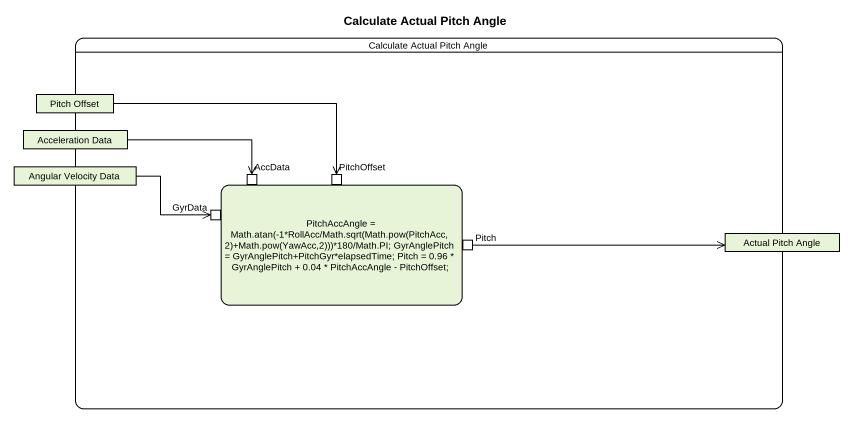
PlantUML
@startuml
title Calculate Actual Pitch Angle
hide empty description
state "Calculate Actual Pitch Angle" as Calculate_Actual_Pitch_Angle {
  state "Acceleration Data" as Acceleration_Data <<object>>
  state "Pitch Offset" as Pitch_Offset <<object>>
  state "Angular Velocity Data" as Angular_Velocity_Data <<object>>
  state "PitchAccAngle = Math.atan(-1*RollAcc/Math.sqrt(Math.pow(PitchAcc,2)+Math.pow(YawAcc,2)))*180/Math.PI; GyrAnglePitch = GyrAnglePitch+PitchGyr*elapsedTime; Pitch = 0.96 * GyrAnglePitch + 0.04 * PitchAccAngle - PitchOffset;" as PitchAccAngle_Math_atan_1 {
    state AccData <<inputPin>>
    state PitchOffset <<inputPin>>
    state GyrData <<inputPin>>
    state Pitch <<outputPin>>
  }
  state "Actual Pitch Angle" as Actual_Pitch_Angle <<object>>
}
Acceleration_Data -right-> AccData
Pitch_Offset -right-> PitchOffset
Angular_Velocity_Data -right-> GyrData
Pitch -right-> Actual_Pitch_Angle
@enduml
